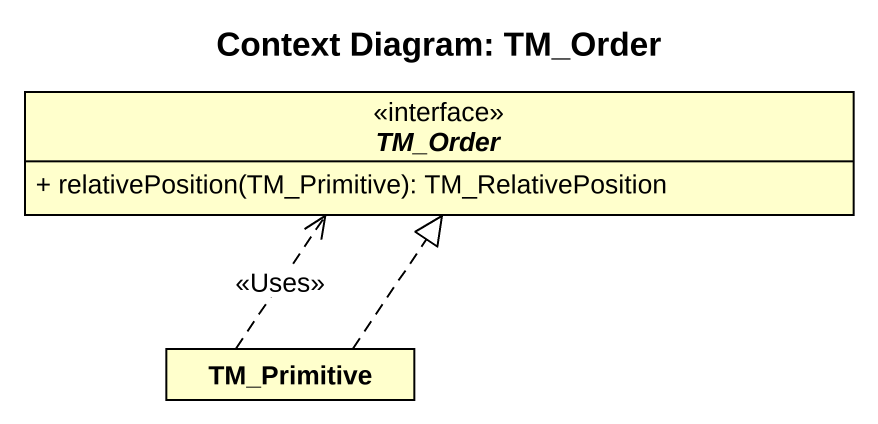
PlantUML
@startuml
title Context Diagram: TM_Order
hide circle
hide empty members
skinparam classAttributeIconSize 0
interface TM_Order {
  + relativePosition(TM_Primitive): TM_RelativePosition
}
class TM_Primitive
TM_Primitive .up.> TM_Order : <<Uses>>
TM_Primitive .up.|> TM_Order
@enduml
